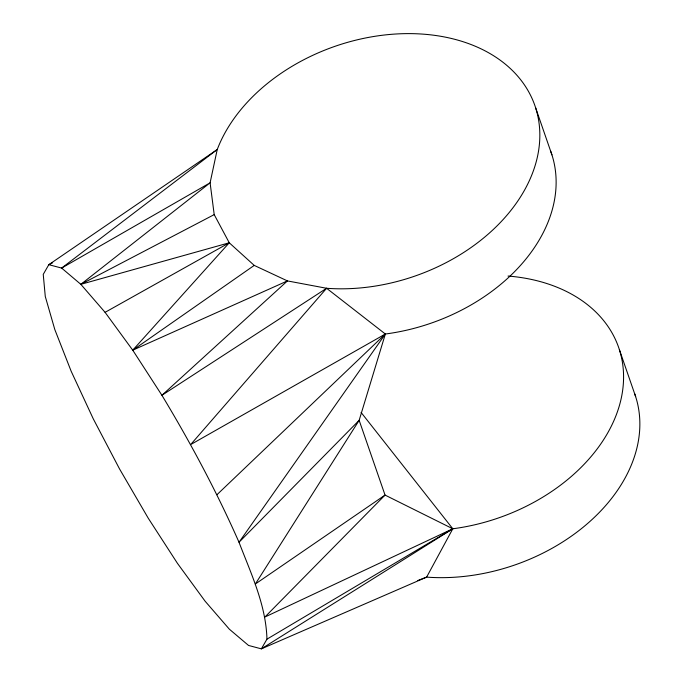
<?xml version="1.0" encoding="UTF-8"?>
<svg xmlns="http://www.w3.org/2000/svg" width="683" height="683" viewBox="0 0 683 683"><rect width="100%" height="100%" fill="white"/><g stroke="black" fill="none" stroke-linecap="round" stroke-linejoin="round"><path stroke-width="1.02" d="M361.076 412.421L452.795 528.779L426.627 577.126L261.367 648.85L248.544 645.452L229.36 629.197L205.105 601.194L177.443 563.338L148.262 518.226L119.542 468.931L93.255 418.799L71.169 371.253L54.811 329.539L45.283 296.49L43.242 274.37L48.817 264.68L217.237 149.526A169.367 121.634 -19.1 0 1 423.238 34.15A169.367 121.634 -19.1 0 1 532.603 172.901A169.367 121.634 -19.1 0 1 326.602 288.277L161.922 395.295C190.54 442.704 216.665 491.598 239.016 542.268C251.002 573.592 266.037 605.036 266.951 639.16L261.367 648.85L452.795 528.779A169.367 121.634 -19.1 0 0 621.206 398.462A169.367 121.634 -19.1 0 0 508.041 276.043M266.951 639.16L452.795 528.779L385.05 495.081L255.374 583.991L359.156 420.318L385.349 334.013L326.602 288.277L190.642 444.599L385.349 334.013A169.367 121.634 -19.1 0 0 550.549 150.866M326.602 288.277L287.441 280.918L161.922 395.295L132.741 350.183L229.257 242.789L214.206 214.616L210.099 182.805L217.237 149.526L61.641 268.069L48.817 264.68L52.642 262.776M216.938 494.731L385.349 334.013L239.016 542.268L359.156 420.318L385.05 495.081L264.902 617.031L452.795 528.779M80.833 284.333L210.099 182.805L61.641 268.069L80.833 284.333L105.08 312.336L132.741 350.183L287.441 280.918L254.23 265.405L229.257 242.789L80.833 284.333L214.206 214.616M132.741 350.183L254.23 265.405M105.08 312.336L229.257 242.789M417.672 580.567L426.627 577.126A169.367 121.634 -19.1 0 0 588.9 522.358A169.367 121.634 -19.1 0 0 634.644 393.673M535.634 107.803L551.924 154.845M619.37 349.619L635.66 396.661"/></g></svg>
